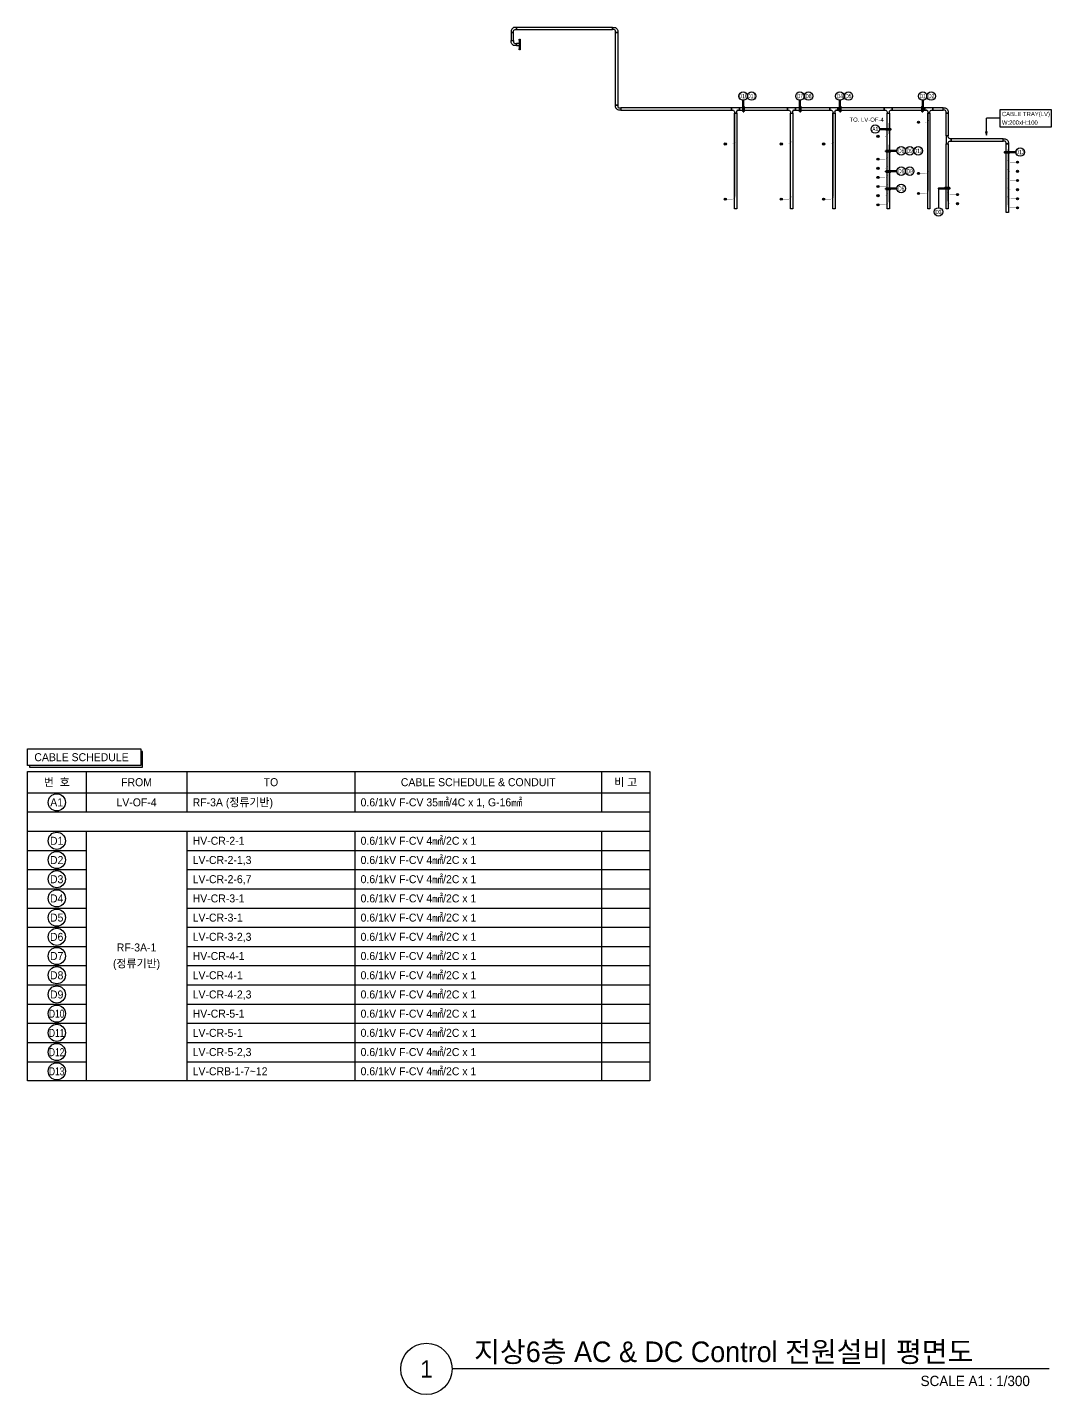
# Model space of a CAD drawing. Header units: millimetres. Extents: x 51585 to 374593, y 4425 to 1197630.
# Drawn here: x 51585 to 141139, y 1078050 to 1197630 of the extents above; entities that cross this region are included whole.
import ezdxf
from ezdxf.enums import TextEntityAlignment as Align

# ---------------------------------------------------------------- set-up
doc = ezdxf.new("R2010")
doc.units = ezdxf.units.MM
doc.header["$LTSCALE"] = 50
for name, color, linetype in [('-----26 Electrical Cable Tray_CONT', 3, 'Continuous'), ('-----29 Indicator', 1, 'Continuous'), ('-----30 Text', 2, 'Continuous'), ('-----41 Drawing Title', 2, 'Continuous'), ('AC CONTROL CABLE', 4, 'Continuous'), ('DC CONTROL CABLE', 1, 'Continuous')]:
    doc.layers.add(name, color=color, linetype=linetype)
doc.styles.add('ELEC', font='')
doc.styles.add('X-PLAN$0$ELEC', font='malgun.ttf')
doc.styles.add('돋움', font='')
doc.styles.get('ELEC').set_extended_font_data('Dotum')
doc.styles.get('돋움').set_extended_font_data('Dotum')

msp = doc.modelspace()

# ---------------------------------------------------------------- hatches: boundary and pattern name
at = {"layer": 'AC CONTROL CABLE', "linetype": 'Continuous'}
h = msp.add_hatch(color=256, dxfattribs=at)
edge = h.paths.add_edge_path()
edge.add_arc((125953, 1188105), 93.6, 180, 540, ccw=False)
at = {"layer": 'DC CONTROL CABLE', "linetype": 'Continuous'}
h = msp.add_hatch(color=256, dxfattribs=at)
edge = h.paths.add_edge_path()
edge.add_arc((129503, 1189330), 93.6, 0, 360)
h = msp.add_hatch(color=256, dxfattribs=at)
edge = h.paths.add_edge_path()
edge.add_arc((112604, 1187430), 93.6, 0, 360)
h = msp.add_hatch(color=256, dxfattribs=at)
edge = h.paths.add_edge_path()
edge.add_arc((117504, 1187430), 93.6, 0, 360)
h = msp.add_hatch(color=256, dxfattribs=at)
edge = h.paths.add_edge_path()
edge.add_arc((121204, 1187430), 93.6, 0, 360)
h = msp.add_hatch(color=256, dxfattribs=at)
edge = h.paths.add_edge_path()
edge.add_arc((125953, 1186105), 93.6, 0, 360)
h = msp.add_hatch(color=256, dxfattribs=at)
edge = h.paths.add_edge_path()
edge.add_arc((125953, 1185305), 93.6, 0, 360)
h = msp.add_hatch(color=256, dxfattribs=at)
edge = h.paths.add_edge_path()
edge.add_arc((138154, 1185840), 93.6, 0, 360)
h = msp.add_hatch(color=256, dxfattribs=at)
edge = h.paths.add_edge_path()
edge.add_arc((138154, 1185040), 93.6, 0, 360)
h = msp.add_hatch(color=256, dxfattribs=at)
edge = h.paths.add_edge_path()
edge.add_arc((125953, 1184505), 93.6, 0, 360)
h = msp.add_hatch(color=256, dxfattribs=at)
edge = h.paths.add_edge_path()
edge.add_arc((129503, 1184855), 93.6, 0, 360)
h = msp.add_hatch(color=256, dxfattribs=at)
edge = h.paths.add_edge_path()
edge.add_arc((138154, 1184240), 93.6, 0, 360)
h = msp.add_hatch(color=256, dxfattribs=at)
edge = h.paths.add_edge_path()
edge.add_arc((112603, 1182605), 93.6, 0, 360)
h = msp.add_hatch(color=256, dxfattribs=at)
edge = h.paths.add_edge_path()
edge.add_arc((117503, 1182605), 93.6, 0, 360)
h = msp.add_hatch(color=256, dxfattribs=at)
edge = h.paths.add_edge_path()
edge.add_arc((121203, 1182605), 93.6, 0, 360)
h = msp.add_hatch(color=256, dxfattribs=at)
edge = h.paths.add_edge_path()
edge.add_arc((125953, 1183705), 93.6, 0, 360)
h = msp.add_hatch(color=256, dxfattribs=at)
edge = h.paths.add_edge_path()
edge.add_arc((125953, 1182905), 93.6, 0, 360)
h = msp.add_hatch(color=256, dxfattribs=at)
edge = h.paths.add_edge_path()
edge.add_arc((129503, 1183105), 93.6, 0, 360)
h = msp.add_hatch(color=256, dxfattribs=at)
edge = h.paths.add_edge_path()
edge.add_arc((132904, 1183005), 93.6, 0, 360)
h = msp.add_hatch(color=256, dxfattribs=at)
edge = h.paths.add_edge_path()
edge.add_arc((138154, 1183440), 93.6, 0, 360)
h = msp.add_hatch(color=256, dxfattribs=at)
edge = h.paths.add_edge_path()
edge.add_arc((138154, 1182640), 93.6, 0, 360)
h = msp.add_hatch(color=256, dxfattribs=at)
edge = h.paths.add_edge_path()
edge.add_arc((125953, 1182105), 93.6, 0, 360)
h = msp.add_hatch(color=256, dxfattribs=at)
edge = h.paths.add_edge_path()
edge.add_arc((132904, 1182205), 93.6, 0, 360)
h = msp.add_hatch(color=256, dxfattribs=at)
edge = h.paths.add_edge_path()
edge.add_arc((138154, 1181840), 93.6, 0, 360)

# ---------------------------------------------------------------- linework, layer by layer
at = {"layer": '-----26 Electrical Cable Tray_CONT'}
for points in [[(94087, 1197280, -0.4142136), (94237, 1197430), (94337, 1197430), (94337, 1197630), (94237, 1197630, 0.4142136), (93887, 1197280), (93887, 1197180), (94087, 1197180)], [(103009, 1197280, 0.4142136), (102859, 1197430), (102759, 1197430), (102759, 1197630), (102859, 1197630, -0.4142136), (103209, 1197280), (103209, 1197180), (103009, 1197180)], [(94087, 1196380, 0.4142136), (94237, 1196230), (94337, 1196230), (94337, 1196030), (94237, 1196030, -0.4142136), (93887, 1196380), (93887, 1196480), (94087, 1196480)], [(103209, 1190737, 0.4142136), (103359, 1190587), (103459, 1190587), (103459, 1190387), (103359, 1190387, -0.4142136), (103009, 1190737), (103009, 1190837), (103209, 1190837)], [(131904, 1190238, 0.4142136), (131754, 1190388), (131654, 1190388), (131654, 1190588), (131754, 1190588, -0.4142136), (132104, 1190238), (132104, 1190138), (131904, 1190138)]]:
    msp.add_lwpolyline(points, format="xyb", close=True, dxfattribs=at)
for points in [[(94087, 1197180), (93887, 1197180), (93887, 1196480), (94087, 1196480)], [(102759, 1197430), (102759, 1197630), (94337, 1197630), (94337, 1197430)], [(103009, 1197180), (103209, 1197180), (103209, 1190837), (103009, 1190837)], [(94625, 1196030), (94625, 1196230), (94337, 1196230), (94337, 1196030)], [(132104, 1188140), (131904, 1188140), (131904, 1190138), (132104, 1190138)], [(132104, 1181758), (131904, 1181758), (131904, 1187440), (132104, 1187440)]]:
    msp.add_lwpolyline(points, close=True, dxfattribs=at)
at = {"layer": '-----26 Electrical Cable Tray_CONT', "elevation": 0}
for points in [[(113153, 1190387), (113153, 1190587), (103459, 1190587), (103459, 1190387)], [(113603, 1181757), (113403, 1181757), (113403, 1190137), (113603, 1190137)], [(118053, 1190387), (118053, 1190587), (113853, 1190587), (113853, 1190387)], [(118503, 1181757), (118303, 1181757), (118303, 1190137), (118503, 1190137)], [(121753, 1190387), (121753, 1190587), (118753, 1190587), (118753, 1190387)], [(122203, 1181757), (122003, 1181757), (122003, 1190137), (122203, 1190137)], [(126502, 1190387), (126502, 1190587), (122453, 1190587), (122453, 1190387)], [(126953, 1181757), (126753, 1181757), (126753, 1190137), (126953, 1190137)], [(130053, 1190387), (130053, 1190587), (127203, 1190587), (127203, 1190387)], [(130503, 1181758), (130303, 1181758), (130303, 1190138), (130503, 1190138)], [(131654, 1190388), (131654, 1190588), (130753, 1190588), (130753, 1190388)], [(136904, 1187690), (136904, 1187890), (132354, 1187890), (132354, 1187690)], [(137354, 1181440), (137154, 1181440), (137154, 1187440), (137354, 1187440)]]:
    msp.add_lwpolyline(points, close=True, dxfattribs=at)
for points in [[(113853, 1190387), (113853, 1190587), (113153, 1190587), (113153, 1190387), (113253, 1190387, -0.4142136), (113403, 1190237), (113403, 1190137), (113603, 1190137), (113603, 1190237, -0.4142136), (113753, 1190387)], [(118753, 1190387), (118753, 1190587), (118053, 1190587), (118053, 1190387), (118153, 1190387, -0.4142136), (118303, 1190237), (118303, 1190137), (118503, 1190137), (118503, 1190237, -0.4142136), (118653, 1190387)], [(122453, 1190387), (122453, 1190587), (121753, 1190587), (121753, 1190387), (121853, 1190387, -0.4142136), (122003, 1190237), (122003, 1190137), (122203, 1190137), (122203, 1190237, -0.4142136), (122353, 1190387)], [(127203, 1190387), (127203, 1190587), (126503, 1190587), (126503, 1190387), (126603, 1190387, -0.4142136), (126753, 1190237), (126753, 1190137), (126953, 1190137), (126953, 1190237, -0.4142136), (127103, 1190387)], [(130753, 1190388), (130753, 1190588), (130053, 1190588), (130053, 1190388), (130153, 1190388, -0.4142136), (130303, 1190238), (130303, 1190138), (130503, 1190138), (130503, 1190238, -0.4142136), (130653, 1190388)], [(132104, 1188140), (131904, 1188140), (131904, 1187440), (132104, 1187440), (132104, 1187540, -0.4142136), (132254, 1187690), (132354, 1187690), (132354, 1187890), (132254, 1187890, -0.4142136), (132104, 1188040)], [(137154, 1187540, 0.4142136), (137004, 1187690), (136904, 1187690), (136904, 1187890), (137004, 1187890, -0.4142136), (137354, 1187540), (137354, 1187440), (137154, 1187440)]]:
    msp.add_lwpolyline(points, format="xyb", close=True, dxfattribs=at)
at = {"layer": '-----29 Indicator', "color": 1}
for p, q in [((135436, 1188205), (135436, 1189676)), ((135511, 1188505), (135361, 1188505)), ((135361, 1188505), (135436, 1188205)), ((135436, 1188205), (135511, 1188505))]:
    msp.add_line(p, q, dxfattribs=at)
at = {"layer": '-----29 Indicator'}
for p, q in [((136603, 1189676), (135436, 1189676)), ((131241, 1183529), (131241, 1181854))]:
    msp.add_line(p, q, dxfattribs=at)
at = {"layer": '-----29 Indicator', "lineweight": 100, "elevation": 0}
for points in [[(114170, 1191250), (114170, 1191250), (114170, 1190279), (114223, 1190279), (114223, 1190694), (114134, 1190694)], [(119133, 1191250), (119133, 1191250), (119133, 1190279), (119186, 1190279), (119186, 1190694), (119097, 1190694)], [(122627, 1191250), (122627, 1191250), (122627, 1190279), (122680, 1190279), (122680, 1190694), (122591, 1190694)], [(129865, 1191250), (129865, 1191250), (129865, 1190279), (129812, 1190279), (129812, 1190694), (129901, 1190694)], [(126090, 1188739), (126090, 1188739), (127061, 1188739), (127061, 1188686), (126645, 1188686), (126645, 1188775)], [(127616, 1186830), (127616, 1186830), (126645, 1186830), (126645, 1186776), (127061, 1186776), (127061, 1186865)], [(138017, 1186724), (138017, 1186724), (137046, 1186724), (137046, 1186671), (137461, 1186671), (137461, 1186760)], [(127616, 1185052), (127616, 1185052), (126645, 1185052), (126645, 1184998), (127061, 1184998), (127061, 1185087)], [(127616, 1183533), (127616, 1183533), (126645, 1183533), (126645, 1183480), (127061, 1183480), (127061, 1183569)], [(131241, 1183529), (131241, 1183529), (132211, 1183529), (132211, 1183583), (131796, 1183583), (131796, 1183494)]]:
    msp.add_lwpolyline(points, dxfattribs=at)
at = {"layer": '-----29 Indicator', "color": 1, "elevation": 0}
msp.add_lwpolyline([(136603, 1190426), (136603, 1188926), (141139, 1188926), (141139, 1190426)], close=True, dxfattribs=at)
at = {"layer": '-----29 Indicator'}
for centre in [(114170, 1191621, 0), (114912, 1191621, 0), (119133, 1191621, 0), (119875, 1191621, 0), (122627, 1191621, 0), (123369, 1191621, 0), (129865, 1191621, 0), (130608, 1191621, 0), (125719, 1188739, 0), (127987, 1186830, 0), (128730, 1186830, 0), (129472, 1186830, 0), (138388, 1186724, 0), (127987, 1185052, 0), (128730, 1185052, 0), (127987, 1183533, 0), (131241, 1181483)]:
    msp.add_circle(centre, 371, dxfattribs=at)
at = {"layer": '-----41 Drawing Title', "color": 7}
msp.add_line((140922, 1080300), (88728, 1080300), dxfattribs=at)
msp.add_circle((86478, 1080300), 2250, dxfattribs=at)
at = {"color": 0}
for points in [[(94525, 1196555), (94525, 1196580), (94625, 1196580), (94625, 1195680), (94525, 1195680), (94525, 1195705)], [(94625, 1196605), (94675, 1196605), (94675, 1195655), (94625, 1195655), (94625, 1196605)]]:
    msp.add_lwpolyline(points, dxfattribs=at)
at = {"layer": 'AC CONTROL CABLE', "linetype": 'Continuous', "elevation": 0}
msp.add_lwpolyline([(126853, 1189724, 0, 202, 0), (126853, 1189274, 0, 0, 0), (126853, 1188680, 0, 0, 0)], format="xyseb", dxfattribs=at)
at = {"layer": 'AC CONTROL CABLE', "linetype": 'Continuous', "const_width": 15, "elevation": 0}
msp.add_lwpolyline([(125953, 1188105), (126553, 1188105, 0.4142136), (126853, 1188405), (126853, 1189274)], format="xyb", dxfattribs=at)
at = {"layer": 'AC CONTROL CABLE', "linetype": 'Continuous'}
msp.add_circle((125953, 1188105, 0), 93.8, dxfattribs=at)
at = {"layer": 'DC CONTROL CABLE', "linetype": 'Continuous', "const_width": 15, "elevation": 0}
for points in [[(112603, 1182605), (113203, 1182605, 0.4142136), (113503, 1182905), (113503, 1190187, -0.4142136), (113803, 1190487), (114535, 1190487)], [(117503, 1182605), (118103, 1182605, 0.4142136), (118403, 1182905), (118403, 1190187, -0.4142136), (118703, 1190487), (119435, 1190487)], [(121203, 1182605), (121803, 1182605, 0.4142136), (122103, 1182905), (122103, 1190187, -0.4142136), (122403, 1190487), (123135, 1190487)], [(129503, 1189330), (130103, 1189330, 0.4142136), (130403, 1189630), (130403, 1189630)], [(112604, 1187430), (113204, 1187430, 0.4142136), (113504, 1187730), (113504, 1187730)], [(117504, 1187430), (118104, 1187430, 0.4142136), (118404, 1187730), (118404, 1187730)], [(121204, 1187430), (121804, 1187430, 0.4142136), (122104, 1187730), (122104, 1187730)], [(125953, 1182105), (126553, 1182105, 0.4142136), (126853, 1182405), (126853, 1187373)], [(125953, 1186105), (126553, 1186105, 0.4142136), (126853, 1186405), (126853, 1186405)], [(138154, 1181840), (137554, 1181840, -0.4142136), (137254, 1182140), (137254, 1186963)], [(125953, 1185305), (126553, 1185305, 0.4142136), (126853, 1185605), (126853, 1185605)], [(129503, 1184855), (130103, 1184855, 0.4142136), (130403, 1185155), (130403, 1185155)], [(125953, 1184505), (126553, 1184505, 0.4142136), (126853, 1184805), (126853, 1184805)], [(125953, 1183705), (126553, 1183705, 0.4142136), (126853, 1184005), (126853, 1184005)], [(138154, 1184240), (137554, 1184240, -0.4142136), (137254, 1184540), (137254, 1184540)], [(125953, 1182905), (126553, 1182905, 0.4142136), (126853, 1183205), (126853, 1183205)], [(132904, 1182205), (132304, 1182205, -0.4142136), (132004, 1182505), (132004, 1183620)], [(132904, 1183005), (132304, 1183005, -0.4142136), (132004, 1183305), (132004, 1183305)], [(138154, 1183440), (137554, 1183440, -0.4142136), (137254, 1183740), (137254, 1183740)], [(138154, 1182640), (137554, 1182640, -0.4142136), (137254, 1182940), (137254, 1182940)]]:
    msp.add_lwpolyline(points, format="xyb", dxfattribs=at)
at = {"layer": 'DC CONTROL CABLE', "linetype": 'Continuous', "elevation": 0}
for points in [[(114835, 1190487, 0, 135, 0), (114535, 1190487, 0, 0, 0), (114401, 1190487, 0, 0, 0)], [(119735, 1190487, 0, 135, 0), (119435, 1190487, 0, 0, 0), (119301, 1190487, 0, 0, 0)], [(123435, 1190487, 0, 135, 0), (123135, 1190487, 0, 0, 0), (123001, 1190487, 0, 0, 0)], [(129071, 1190488, 0, 135, 0), (129371, 1190488, 0, 0, 0), (129505, 1190488, 0, 0, 0)], [(126853, 1187673, 0, 135, 0), (126853, 1187373, 0, 0, 0), (126853, 1187238, 0, 0, 0)], [(137254, 1187263, 0, 135, 0), (137254, 1186963, 0, 0, 0), (137254, 1186829, 0, 0, 0)], [(132004, 1183920, 0, 135, 0), (132004, 1183620, 0, 0, 0), (132004, 1183486, 0, 0, 0)]]:
    msp.add_lwpolyline(points, format="xyseb", dxfattribs=at)
at = {"layer": 'DC CONTROL CABLE', "linetype": 'Continuous', "const_width": 15}
for points in [[(129503, 1183105), (130103, 1183105, 0.4142136), (130403, 1183405), (130403, 1190188, 0.4142136), (130103, 1190488), (129371, 1190488)], [(138154, 1185840), (137554, 1185840, -0.4142136), (137254, 1186140), (137254, 1186140)], [(138154, 1185040), (137554, 1185040, -0.4142136), (137254, 1185340), (137254, 1185340)]]:
    msp.add_lwpolyline(points, format="xyb", dxfattribs=at)
at = {"layer": 'DC CONTROL CABLE', "linetype": 'Continuous'}
for centre in [(129503, 1189330, 0), (112604, 1187430, 0), (117504, 1187430, 0), (121204, 1187430, 0), (125953, 1186105, 0), (125953, 1185305, 0), (138154, 1185840), (138154, 1185040), (125953, 1184505, 0), (129503, 1184855), (138154, 1184240, 0), (112603, 1182605, 0), (117503, 1182605, 0), (121203, 1182605, 0), (125953, 1183705, 0), (125953, 1182905, 0), (129503, 1183105), (132904, 1183005), (138154, 1183440, 0), (138154, 1182640, 0), (125953, 1182105, 0), (132904, 1182205), (138154, 1181840, 0)]:
    msp.add_circle(centre, 93.8, dxfattribs=at)

# ---------------------------------------------------------------- texts
at = {"layer": '-----26 Electrical Cable Tray_CONT', "style": 'ELEC'}
for s, p in [('CABLE TRAY(LV)', (136790, 1190051, 0)), ('W:200xH:100', (136790, 1189301, 0))]:
    msp.add_text(s, height=375, dxfattribs=at).set_placement(p, align=Align.MIDDLE_LEFT)
at = {"layer": '-----30 Text', "linetype": 'Continuous', "style": 'ELEC', "width": 0.7}
for s, p in [('D10', (114170, 1191621, 0)), ('D11', (114912, 1191621, 0)), ('D7', (119133, 1191621, 0)), ('D8', (119875, 1191621, 0)), ('D4', (122627, 1191621, 0)), ('D5', (123369, 1191621, 0)), ('D1', (129865, 1191621, 0)), ('D2', (130608, 1191621, 0)), ('A1', (125719, 1188739, 0)), ('D6', (127987, 1186830, 0)), ('D9', (128730, 1186830, 0)), ('D12', (129472, 1186830, 0)), ('D13', (138388, 1186724, 0)), ('D6', (127987, 1185052, 0)), ('D9', (128730, 1185052, 0)), ('D6', (127987, 1183533, 0)), ('D3', (131241, 1181483))]:
    msp.add_text(s, height=375, dxfattribs=at).set_placement(p, align=Align.MIDDLE)
at = {"layer": '-----30 Text', "style": '돋움'}
msp.add_text('TO. LV-OF-4', height=375, dxfattribs=at).set_placement((124963, 1189555, 0), align=Align.MIDDLE)
msp.add_text('CABLE SCHEDULE', height=700, dxfattribs=at).set_placement((52197, 1133450))
at = {"layer": '-----41 Drawing Title', "color": 2, "style": 'ELEC'}
msp.add_text('지상6층 AC & DC Control 전원설비 평면도', height=1800, dxfattribs=at).set_placement((90645, 1080900))
at = {"layer": '-----41 Drawing Title', "color": 7, "style": 'ELEC'}
msp.add_text('1', height=1500, dxfattribs=at).set_placement((86478, 1080300), align=Align.MIDDLE)
at = {"layer": '-----41 Drawing Title', "style": 'ELEC'}
msp.add_text('SCALE A1 : 1/300', height=900, dxfattribs=at).set_placement((139237, 1078800), align=Align.RIGHT)
at = {"color": 0, "style": 'X-PLAN$0$ELEC', "width": 0.7}
msp.add_text('LV 트레이 건물용', height=50, rotation=90, dxfattribs=at).set_placement((94571, 1196130), align=Align.MIDDLE_CENTER)

# ---------------------------------------------------------------- wipeouts: each hides what was drawn before it
msp.add_wipeout([(106020, 1105491), (51587, 1105491), (51587, 1132539), (106020, 1132539)]).dxf.layer = '-----29 Indicator'

# ---------------------------------------------------------------- next in the draw order: linework, layer by layer
at = {"layer": '-----29 Indicator'}
for points in [[(51585, 1134534), (61504, 1134534), (61504, 1133064), (51585, 1133064)], [(106020, 1105491), (51587, 1105491), (51587, 1132539), (106020, 1132539)]]:
    msp.add_lwpolyline(points, close=True, dxfattribs=at)
for points in [[(51781, 1133064), (51781, 1132938), (61644, 1132938), (61644, 1134310), (61504, 1134310)], [(56727, 1132539), (56727, 1129011)], [(65539, 1132539), (65539, 1129011)], [(80220, 1132539), (80220, 1129011)], [(101795, 1132539), (101795, 1129011)], [(51587, 1130691), (106020, 1130691)], [(51587, 1129011), (106020, 1129011)], [(51587, 1127331), (106020, 1127331)], [(56727, 1127331), (56727, 1105491)], [(65539, 1127331), (65539, 1105491)], [(80220, 1127331), (80220, 1105491)], [(101795, 1127331), (101795, 1105491)], [(51587, 1125651), (56727, 1125651)], [(65539, 1125651), (106020, 1125651)], [(51587, 1123971), (56727, 1123971)], [(65539, 1123971), (106020, 1123971)], [(51587, 1122291), (56727, 1122291)], [(65539, 1122291), (106020, 1122291)], [(51587, 1120611), (56727, 1120611)], [(65539, 1120611), (106020, 1120611)], [(51587, 1118931), (56727, 1118931)], [(65539, 1118931), (106020, 1118931)], [(51587, 1117251), (56727, 1117251)], [(65539, 1117251), (106020, 1117251)], [(51587, 1115571), (56727, 1115571)], [(65539, 1115571), (106020, 1115571)], [(51587, 1113891), (56727, 1113891)], [(65539, 1113891), (106020, 1113891)], [(51587, 1112211), (56727, 1112211)], [(65539, 1112211), (106020, 1112211)], [(51587, 1110531), (56727, 1110531)], [(65539, 1110531), (106020, 1110531)], [(51587, 1108851), (56727, 1108851)], [(65539, 1108851), (106020, 1108851)], [(51587, 1107171), (56727, 1107171)], [(65539, 1107171), (106020, 1107171)]]:
    msp.add_lwpolyline(points, dxfattribs=at)
for centre in [(54157, 1129851), (54157, 1126491), (54157, 1124811), (54157, 1123131), (54157, 1121451), (54157, 1119771), (54157, 1118091), (54157, 1116411), (54157, 1114731), (54157, 1113051), (54157, 1111371), (54157, 1109691), (54157, 1108011), (54157, 1106331)]:
    msp.add_circle(centre, 751, dxfattribs=at)

# ---------------------------------------------------------------- next in the draw order: texts
at = {"layer": '-----30 Text', "style": '돋움'}
for s, p in [('번  호', (54157, 1131615)), ('FROM', (61133, 1131615)), ('TO', (72879, 1131615)), ('CABLE SCHEDULE & CONDUIT', (91007, 1131615)), ('비 고', (103908, 1131615)), ('LV-OF-4', (61133, 1129851)), ('RF-3A-1', (61133, 1117161)), ('(정류기반)', (61133, 1115761))]:
    msp.add_text(s, height=700, dxfattribs=at).set_placement(p, align=Align.MIDDLE_CENTER)
for s, p in [('A1', (54149, 1129848)), ('D1', (54149, 1126488)), ('D2', (54149, 1124808)), ('D3', (54149, 1123128)), ('D4', (54149, 1121448)), ('D5', (54149, 1119768)), ('D6', (54149, 1118088)), ('D7', (54149, 1116408)), ('D8', (54149, 1114728)), ('D9', (54149, 1113048))]:
    msp.add_text(s, height=700, dxfattribs=at).set_placement(p, align=Align.MIDDLE)
for s, p in [('RF-3A (정류기반)', (66039, 1129851)), ('0.6/1kV F-CV 35㎟/4C x 1, G-16㎟', (80720, 1129851)), ('HV-CR-2-1', (66039, 1126491)), ('0.6/1kV F-CV 4㎟/2C x 1', (80720, 1126491)), ('0.6/1kV F-CV 4㎟/2C x 1', (80720, 1124811)), ('LV-CR-2-1,3', (66039, 1124811)), ('LV-CR-2-6,7', (66039, 1123131)), ('0.6/1kV F-CV 4㎟/2C x 1', (80720, 1123131)), ('HV-CR-3-1', (66039, 1121451)), ('0.6/1kV F-CV 4㎟/2C x 1', (80720, 1121451)), ('LV-CR-3-1', (66039, 1119771)), ('0.6/1kV F-CV 4㎟/2C x 1', (80720, 1119771)), ('LV-CR-3-2,3', (66039, 1118091)), ('0.6/1kV F-CV 4㎟/2C x 1', (80720, 1118091)), ('0.6/1kV F-CV 4㎟/2C x 1', (80720, 1116411)), ('HV-CR-4-1', (66039, 1116411)), ('LV-CR-4-1', (66039, 1114731)), ('0.6/1kV F-CV 4㎟/2C x 1', (80720, 1114731)), ('LV-CR-4-2,3', (66039, 1113051)), ('0.6/1kV F-CV 4㎟/2C x 1', (80720, 1113051)), ('HV-CR-5-1', (66039, 1111371)), ('0.6/1kV F-CV 4㎟/2C x 1', (80720, 1111371)), ('LV-CR-5-1', (66039, 1109691)), ('0.6/1kV F-CV 4㎟/2C x 1', (80720, 1109691)), ('LV-CR-5-2,3', (66039, 1108011)), ('0.6/1kV F-CV 4㎟/2C x 1', (80720, 1108011)), ('LV-CRB-1-7~12', (66039, 1106331)), ('0.6/1kV F-CV 4㎟/2C x 1', (80720, 1106331))]:
    msp.add_text(s, height=700, dxfattribs=at).set_placement(p, align=Align.MIDDLE_LEFT)
at = {"layer": '-----30 Text', "style": '돋움', "width": 0.8}
for s, p in [('D10', (54149, 1111368)), ('D11', (54149, 1109688)), ('D12', (54149, 1108008)), ('D13', (54149, 1106328))]:
    msp.add_text(s, height=700, dxfattribs=at).set_placement(p, align=Align.MIDDLE)

doc.saveas('drawing.dxf')
